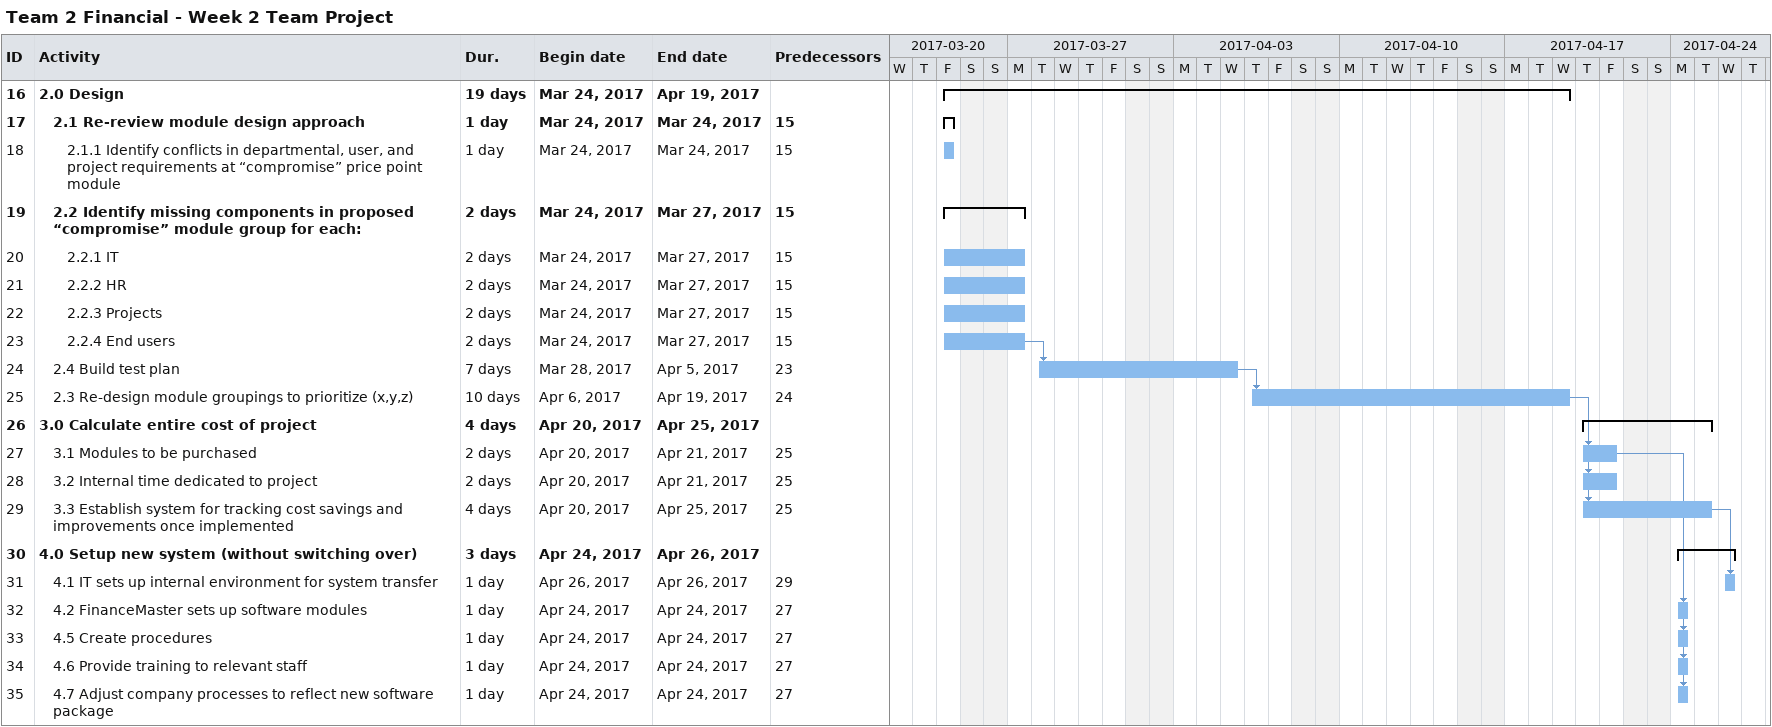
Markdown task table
Team 2 Financial - Week 2 Team Project

| ID | Level | Task | Duration | Start | Finish | Predecessors |
|---|---|---|---|---|---|---|
| 16 | 1 | **2.0 Design** | 19d | 2017-03-24 | 2017-04-19 |  |
| 17 | 2 | **2.1 Re-review module design approach** | 1d | 2017-03-24 | 2017-03-24 | 15 |
| 18 | 3 | 2.1.1 Identify conflicts in departmental, user, and project requirements at “compromise” price point module | 1d | 2017-03-24 | 2017-03-24 | 15 |
| 19 | 2 | **2.2 Identify missing components in proposed “compromise” module group for each:** | 2d | 2017-03-24 | 2017-03-27 | 15 |
| 20 | 3 | 2.2.1 IT | 2d | 2017-03-24 | 2017-03-27 | 15 |
| 21 | 3 | 2.2.2 HR | 2d | 2017-03-24 | 2017-03-27 | 15 |
| 22 | 3 | 2.2.3 Projects | 2d | 2017-03-24 | 2017-03-27 | 15 |
| 23 | 3 | 2.2.4 End users | 2d | 2017-03-24 | 2017-03-27 | 15 |
| 24 | 2 | 2.4 Build test plan | 7d | 2017-03-28 | 2017-04-05 | 23 |
| 25 | 2 | 2.3 Re-design module groupings to prioritize (x,y,z) | 10d | 2017-04-06 | 2017-04-19 | 24 |
| 26 | 1 | **3.0 Calculate entire cost of project** | 4d | 2017-04-20 | 2017-04-25 |  |
| 27 | 2 | 3.1 Modules to be purchased | 2d | 2017-04-20 | 2017-04-21 | 25 |
| 28 | 2 | 3.2 Internal time dedicated to project | 2d | 2017-04-20 | 2017-04-21 | 25 |
| 29 | 2 | 3.3 Establish system for tracking cost savings and improvements once implemented | 4d | 2017-04-20 | 2017-04-25 | 25 |
| 30 | 1 | **4.0 Setup new system (without switching over)** | 3d | 2017-04-24 | 2017-04-26 |  |
| 31 | 2 | 4.1 IT sets up internal environment for system transfer | 1d | 2017-04-26 | 2017-04-26 | 29 |
| 32 | 2 | 4.2 FinanceMaster sets up software modules | 1d | 2017-04-24 | 2017-04-24 | 27 |
| 33 | 2 | 4.5 Create procedures | 1d | 2017-04-24 | 2017-04-24 | 27 |
| 34 | 2 | 4.6 Provide training to relevant staff | 1d | 2017-04-24 | 2017-04-24 | 27 |
| 35 | 2 | 4.7 Adjust company processes to reflect new software package | 1d | 2017-04-24 | 2017-04-24 | 27 |
